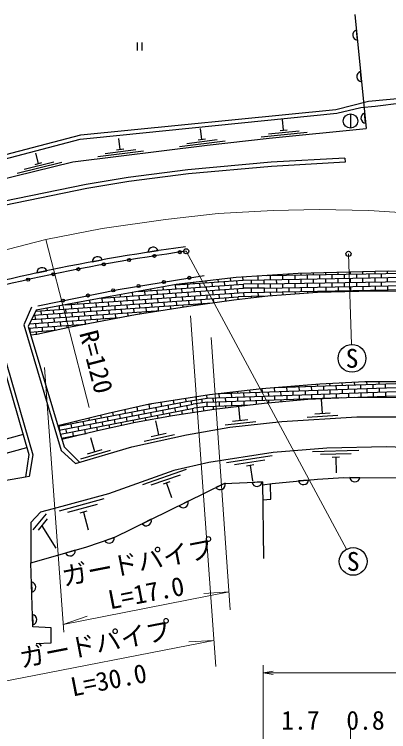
# Model space of a CAD drawing. Units: millimetres, scale not verified, with parts at other scales. Extents: x 40000 to 680000, y 20000 to 380000.
# Drawn here: x 182470 to 218886, y 250363 to 320160 of the extents above; entities that cross this region are included whole.
import ezdxf
from ezdxf.enums import TextEntityAlignment as Align

# ---------------------------------------------------------------- set-up
doc = ezdxf.new("R2010")
doc.units = ezdxf.units.MM
doc.header["$LTSCALE"] = 1000
doc.linetypes.add('CHAIN', pattern=[18.5, 12, -1.5, 3.5, -1.5])
for name, color, linetype, lineweight in [('M-BGD', 7, 'Continuous', 25), ('M-BGD-EXST', 7, 'Continuous', 25), ('M-BMK', 2, 'CHAIN', 13), ('M-STR-HTXT', 7, 'Continuous', 13)]:
    doc.layers.add(name, color=color, linetype=linetype, lineweight=lineweight)
doc.styles.add('ＭＳ ゴシック', font='')
doc.styles.get('ＭＳ ゴシック').set_extended_font_data('MS Gothic')

# ---------------------------------------------------------------- blocks, each defined once
blk = doc.blocks.new('open_arrow')
at = {"color": 0, "linetype": 'Continuous', "lineweight": -2}
blk.add_lwpolyline([(7.5, 1.25), (0, 0), (7.5, -1.25)], dxfattribs=at)

msp = doc.modelspace()

# ---------------------------------------------------------------- linework, layer by layer
at = {"layer": 'M-BGD'}
for p, q in [((215598, 320160), (216693, 309039)), ((215846, 317649), (215748, 318635)), ((194411, 317432), (194411, 316649)), ((194878, 317432), (194878, 316649)), ((216243, 313608), (216146, 314594)), ((208670, 308885), (208567, 309930)), ((215176, 310480), (215176, 309080)), ((216641, 309567), (216544, 310553)), ((200704, 307996), (200576, 309039)), ((206471, 308247), (210950, 308687)), ((207197, 308529), (210183, 308822)), ((208321, 308851), (209018, 308919)), ((192763, 307022), (192636, 308064)), ((198522, 307306), (202988, 307854)), ((199241, 307605), (202218, 307971)), ((200356, 307954), (201051, 308039)), ((184820, 305646), (184568, 306665)), ((190581, 306331), (195048, 306879)), ((191300, 306631), (194278, 306996)), ((192416, 306980), (193111, 307065)), ((182737, 304698), (187105, 305779)), ((183414, 305082), (186326, 305802)), ((184480, 305562), (185160, 305730)), ((214628, 306170), (214650, 305770)), ((195472, 297015), (196452, 297167)), ((190052, 296083), (191027, 296263)), ((184661, 294996), (185630, 295203)), ((204721, 294306), (204702, 294583)), ((206184, 294321), (206178, 294680)), ((206784, 294332), (224781, 294646)), ((207016, 294736), (223937, 295031)), ((207384, 294342), (207377, 294742)), ((207977, 294753), (207976, 294799)), ((208583, 294363), (208577, 294763)), ((209176, 294774), (209175, 294879)), ((209783, 294384), (209776, 294784)), ((210376, 294795), (210374, 294947)), ((210983, 294405), (210976, 294805)), ((211576, 294816), (211573, 294979)), ((212183, 294426), (212176, 294826)), ((212776, 294836), (212773, 295011)), ((213383, 294447), (213376, 294847)), ((213976, 294857), (213972, 295044)), ((214583, 294468), (214576, 294868)), ((215176, 294878), (215172, 295076)), ((215782, 294489), (215775, 294889)), ((216375, 294899), (216372, 295108)), ((216982, 294510), (216975, 294910)), ((217575, 294920), (217571, 295141)), ((218182, 294531), (218175, 294931)), ((218775, 294941), (218771, 295173)), ((194508, 293190), (204749, 293906)), ((198136, 293845), (204721, 294306)), ((198736, 293887), (198734, 293919)), ((199362, 293530), (199334, 293929)), ((199933, 293971), (199927, 294059)), ((200559, 293613), (200532, 294013)), ((201130, 294054), (201120, 294198)), ((201757, 293697), (201729, 294096)), ((202327, 294138), (202313, 294337)), ((202954, 293781), (202926, 294180)), ((203524, 294222), (203506, 294477)), ((204151, 293865), (204123, 294264)), ((204721, 294306), (206784, 294332)), ((206791, 293932), (204749, 293906)), ((204777, 293507), (204749, 293906)), ((205525, 294316), (205520, 293916)), ((206198, 293521), (206191, 293921)), ((206791, 293932), (206784, 294332)), ((206791, 293932), (224788, 294246)), ((206798, 293532), (224795, 293846)), ((207398, 293542), (207391, 293942)), ((207991, 293953), (207984, 294353)), ((208597, 293563), (208590, 293963)), ((209190, 293974), (209183, 294374)), ((209797, 293584), (209790, 293984)), ((210390, 293995), (210383, 294395)), ((210997, 293605), (210990, 294005)), ((211590, 294016), (211583, 294416)), ((212197, 293626), (212190, 294026)), ((212790, 294036), (212783, 294436)), ((213397, 293647), (213390, 294047)), ((213990, 294057), (213983, 294457)), ((214597, 293668), (214590, 294068)), ((215189, 294078), (215182, 294478)), ((215796, 293689), (215789, 294089)), ((216389, 294099), (216382, 294499)), ((216996, 293710), (216989, 294110)), ((217589, 294120), (217582, 294520)), ((218196, 293731), (218189, 294131)), ((218789, 294141), (218782, 294541)), ((190899, 292537), (204777, 293507)), ((194574, 293195), (194574, 293202)), ((195201, 292838), (195173, 293237)), ((195771, 293279), (195762, 293417)), ((196398, 292921), (196370, 293320)), ((196968, 293362), (196949, 293631)), ((197595, 293005), (197567, 293404)), ((198165, 293446), (198137, 293845)), ((198792, 293089), (198764, 293488)), ((199989, 293173), (199961, 293572)), ((200615, 292815), (200587, 293214)), ((201186, 293256), (201158, 293655)), ((201812, 292899), (201784, 293298)), ((202383, 293340), (202355, 293739)), ((203009, 292983), (202982, 293382)), ((203580, 293424), (203552, 293823)), ((204207, 293066), (204179, 293466)), ((206798, 293532), (204777, 293507)), ((205516, 293516), (205512, 293117)), ((206805, 293132), (206798, 293532)), ((206805, 293132), (224802, 293446)), ((208005, 293153), (207998, 293553)), ((208609, 292884), (208604, 293163)), ((209204, 293174), (209197, 293574)), ((209808, 292968), (209804, 293184)), ((210404, 293195), (210397, 293595)), ((211007, 293053), (211004, 293205)), ((211604, 293216), (211597, 293616)), ((212206, 293127), (212204, 293226)), ((212804, 293236), (212797, 293636)), ((213405, 293160), (213404, 293247)), ((214004, 293257), (213997, 293657)), ((214605, 293193), (214604, 293268)), ((215203, 293278), (215196, 293678)), ((215804, 293226), (215803, 293289)), ((216403, 293299), (216396, 293699)), ((217004, 293259), (217003, 293310)), ((217603, 293320), (217596, 293720)), ((218204, 293258), (218203, 293331)), ((218803, 293341), (218796, 293741)), ((184550, 291291), (204234, 292667)), ((187398, 291891), (204805, 293108)), ((191039, 292146), (191011, 292545)), ((191609, 292587), (191604, 292666)), ((192236, 292229), (192208, 292628)), ((192806, 292670), (192792, 292881)), ((193433, 292313), (193405, 292712)), ((194003, 292754), (193980, 293095)), ((194630, 292397), (194602, 292796)), ((195827, 292480), (195799, 292880)), ((196453, 292123), (196426, 292522)), ((197024, 292564), (196996, 292963)), ((197651, 292207), (197623, 292606)), ((198221, 292648), (198193, 293047)), ((198848, 292291), (198820, 292690)), ((199418, 292732), (199390, 293131)), ((200045, 292374), (200017, 292773)), ((201242, 292458), (201214, 292857)), ((201868, 292109), (201840, 292500)), ((202439, 292542), (202411, 292941)), ((203059, 292279), (203037, 292584)), ((203636, 292626), (203608, 293025)), ((206762, 292736), (204234, 292667)), ((204250, 292439), (204234, 292667)), ((204805, 293108), (206805, 293132)), ((204833, 292709), (204805, 293108)), ((205508, 292702), (205507, 292588)), ((206212, 292721), (206205, 293121)), ((207411, 292799), (207405, 293142)), ((184341, 290875), (201761, 292093)), ((186877, 291454), (186853, 291791)), ((187447, 291895), (187447, 291900)), ((188074, 291537), (188046, 291936)), ((188645, 291978), (188635, 292119)), ((189271, 291621), (189243, 292020)), ((189842, 292062), (189822, 292338)), ((190468, 291705), (190440, 292104)), ((191665, 291788), (191637, 292188)), ((192292, 291431), (192264, 291830)), ((192862, 291872), (192834, 292271)), ((193489, 291515), (193461, 291914)), ((194059, 291956), (194031, 292355)), ((194686, 291599), (194658, 291998)), ((195256, 292040), (195228, 292439)), ((195883, 291682), (195855, 292081)), ((197080, 291766), (197052, 292165)), ((197701, 291492), (197678, 291808)), ((198277, 291850), (198249, 292249)), ((198891, 291677), (198875, 291892)), ((199474, 291933), (199446, 292333)), ((200081, 291854), (200073, 291975)), ((200671, 292017), (200643, 292416)), ((201272, 292024), (201270, 292059)), ((184133, 290460), (196727, 291340)), ((185109, 290929), (185081, 291328)), ((185680, 291370), (185666, 291572)), ((186306, 291013), (186278, 291412)), ((186933, 290655), (186905, 291055)), ((187503, 291096), (187475, 291495)), ((188130, 290739), (188102, 291138)), ((188700, 291180), (188672, 291579)), ((189327, 290823), (189299, 291222)), ((189897, 291264), (189870, 291663)), ((190524, 290907), (190496, 291306)), ((191094, 291348), (191067, 291747)), ((191721, 290990), (191693, 291389)), ((192918, 291074), (192890, 291473)), ((193537, 290819), (193517, 291116)), ((194115, 291158), (194087, 291557)), ((194726, 291029), (194714, 291200)), ((195312, 291241), (195284, 291640)), ((195916, 291214), (195911, 291283)), ((196509, 291325), (196481, 291724)), ((183924, 290044), (192689, 290657)), ((184538, 290488), (184511, 290887)), ((185165, 290131), (185137, 290530)), ((185736, 290572), (185708, 290971)), ((186362, 290215), (186334, 290614)), ((187559, 290298), (187531, 290697)), ((188756, 290382), (188728, 290781)), ((189383, 290025), (189355, 290424)), ((189953, 290466), (189925, 290865)), ((190570, 290252), (190552, 290508)), ((191150, 290549), (191122, 290948)), ((191757, 290479), (191749, 290591)), ((192347, 290633), (192319, 291032)), ((183848, 289638), (189377, 290024)), ((183968, 290047), (183963, 290121)), ((184594, 289690), (184566, 290089)), ((185221, 289333), (185193, 289732)), ((185791, 289774), (185763, 290173)), ((186418, 289416), (186390, 289815)), ((186988, 289857), (186961, 290256)), ((187603, 289676), (187587, 289899)), ((188186, 289941), (188158, 290340)), ((188789, 289912), (188784, 289983)), ((183966, 289245), (186418, 289416)), ((184024, 289249), (183996, 289648)), ((184640, 289031), (184622, 289291)), ((185825, 289287), (185819, 289375)), ((207892, 283841), (223700, 284393)), ((211983, 283984), (211977, 284166)), ((213182, 284026), (213175, 284230)), ((214381, 284068), (214374, 284288)), ((214995, 283689), (214981, 284089)), ((215581, 284110), (215572, 284346)), ((216194, 283731), (216180, 284131)), ((216780, 284152), (216771, 284393)), ((217394, 283773), (217380, 284173)), ((217979, 284194), (217972, 284393)), ((218593, 283815), (218579, 284215)), ((201217, 282808), (223404, 283582)), ((202558, 283255), (222790, 283961)), ((204202, 283312), (204197, 283452)), ((205401, 283354), (205392, 283596)), ((206600, 283396), (206588, 283738)), ((207214, 283017), (207200, 283417)), ((207799, 283438), (207786, 283833)), ((208385, 283859), (208384, 283880)), ((208413, 283059), (208399, 283459)), ((208999, 283480), (208985, 283879)), ((209584, 283900), (209582, 283975)), ((209612, 283101), (209598, 283501)), ((210198, 283522), (210184, 283921)), ((210784, 283942), (210779, 284071)), ((210811, 283143), (210798, 283543)), ((211397, 283563), (211383, 283963)), ((212011, 283185), (211997, 283584)), ((212596, 283605), (212582, 284005)), ((213210, 283226), (213196, 283626)), ((213796, 283647), (213782, 284047)), ((214409, 283268), (214395, 283668)), ((215609, 283310), (215595, 283710)), ((216808, 283352), (216794, 283752)), ((218007, 283394), (217993, 283794)), ((218621, 283015), (218607, 283415)), ((199190, 282504), (199139, 282766)), ((199190, 282504), (201217, 282808)), ((200134, 282919), (200164, 282650)), ((200677, 282730), (200750, 282357)), ((201217, 282808), (201208, 283084)), ((201231, 282408), (214284, 282864)), ((201831, 282429), (201817, 282829)), ((202417, 282850), (202403, 283236)), ((203030, 282471), (203016, 282870)), ((203616, 282891), (203602, 283291)), ((204229, 282513), (204216, 282912)), ((204815, 282933), (204801, 283333)), ((205429, 282554), (205415, 282954)), ((206014, 282975), (206000, 283375)), ((206628, 282596), (206614, 282996)), ((207827, 282638), (207813, 283038)), ((209027, 282680), (209013, 283080)), ((209630, 282584), (209626, 282701)), ((210226, 282722), (210212, 283122)), ((210827, 282691), (210825, 282743)), ((211425, 282764), (211411, 283164)), ((212026, 282756), (212025, 282785)), ((212441, 281337), (212357, 282684)), ((212624, 282806), (212610, 283206)), ((213224, 282813), (213224, 282827)), ((213824, 282848), (213810, 283247)), ((215023, 282899), (215009, 283289)), ((215887, 282920), (224017, 283204)), ((216222, 282931), (216208, 283331)), ((216823, 282913), (216822, 282952)), ((217421, 282973), (217407, 283373)), ((218024, 282904), (218021, 282994)), ((186717, 280080), (199190, 282504)), ((186832, 279695), (199855, 282226)), ((195428, 282181), (195800, 282253)), ((195656, 281818), (195580, 282210)), ((196834, 282047), (196765, 282401)), ((197499, 281768), (197423, 282161)), ((198012, 282276), (197952, 282584)), ((198677, 281997), (198601, 282390)), ((199343, 281719), (199266, 282112)), ((199637, 282571), (199710, 282198)), ((201231, 282408), (199855, 282226)), ((201245, 282008), (199932, 281834)), ((200205, 282272), (200248, 281876)), ((201245, 282008), (201231, 282408)), ((201245, 282008), (205345, 282151)), ((201856, 281720), (201845, 282029)), ((202445, 282050), (202431, 282450)), ((203051, 281869), (203044, 282071)), ((203644, 282092), (203630, 282492)), ((204247, 282016), (204243, 282113)), ((204447, 280653), (204301, 281996)), ((204843, 282134), (204829, 282533)), ((206040, 282237), (206028, 282575)), ((207236, 282369), (207228, 282617)), ((208433, 282476), (208427, 282659)), ((186948, 279310), (199932, 281834)), ((192122, 281131), (192066, 281419)), ((193300, 281360), (193237, 281684)), ((193966, 281081), (193889, 281474)), ((194478, 281589), (194408, 281950)), ((195144, 281310), (195067, 281703)), ((195809, 281032), (195733, 281425)), ((196321, 281539), (196245, 281932)), ((196987, 281261), (196910, 281654)), ((197635, 281071), (197576, 281376)), ((198165, 281490), (198088, 281883)), ((198821, 281257), (198754, 281605)), ((199786, 281805), (199846, 281413)), ((200826, 281964), (200886, 281572)), ((211692, 281290), (213189, 281383)), ((189766, 280673), (189730, 280861)), ((190432, 280394), (190355, 280787)), ((190944, 280902), (190897, 281143)), ((191610, 280623), (191533, 281016)), ((192275, 280345), (192199, 280738)), ((192788, 280852), (192711, 281245)), ((193453, 280574), (193377, 280967)), ((194088, 280451), (194042, 280689)), ((194631, 280803), (194555, 281196)), ((195269, 280664), (195220, 280918)), ((196520, 279231), (196221, 280599)), ((196452, 280867), (196398, 281147)), ((203702, 280572), (205193, 280734)), ((210960, 280974), (213955, 281160)), ((186898, 279708), (186822, 280100)), ((187411, 280215), (187395, 280296)), ((188076, 279937), (187999, 280329)), ((188588, 280444), (188562, 280579)), ((188741, 279658), (188665, 280051)), ((189254, 280166), (189177, 280558)), ((189919, 279887), (189843, 280280)), ((190575, 279658), (190508, 280002)), ((191097, 280116), (191021, 280509)), ((191746, 279922), (191686, 280231)), ((192917, 280187), (192864, 280460)), ((202985, 280223), (205968, 280547)), ((187026, 279050), (186974, 279315)), ((187063, 278925), (189442, 279387)), ((187563, 279429), (187487, 279822)), ((188228, 279151), (188152, 279544)), ((188823, 279239), (188817, 279266)), ((189406, 279380), (189330, 279773)), ((195114, 278638), (198045, 279277)), ((195787, 279071), (197253, 279391)), ((187655, 278959), (187640, 279037)), ((190305, 277605), (189908, 278948)), ((189586, 277393), (191024, 277818)), ((188946, 276911), (191823, 277763)), ((207546, 277200), (203100, 276505)), ((215987, 277706), (211489, 277600)), ((215245, 277388), (212246, 277317)), ((206851, 276788), (203887, 276324)), ((214102, 277061), (213402, 277045)), ((213752, 277053), (213788, 275553)), ((199195, 275869), (194952, 274369)), ((205761, 276314), (205070, 276206)), ((205415, 276260), (205647, 274778)), ((198588, 275336), (195760, 274336)), ((216093, 275073), (215102, 275077)), ((197604, 274670), (196944, 274436)), ((197274, 274553), (197774, 273139)), ((202974, 274542), (202084, 274107)), ((206586, 274657), (205596, 274614)), ((206611, 274658), (206714, 267220)), ((211101, 274849), (210114, 274758)), ((191164, 273011), (186823, 271824)), ((190535, 272466), (187641, 271675)), ((199381, 272785), (198491, 272349)), ((184310, 269994), (185600, 271572)), ((189521, 271815), (188846, 271631)), ((189183, 271723), (189658, 269987)), ((184808, 269957), (185680, 271081)), ((195787, 271027), (194897, 270592)), ((185150, 270398), (186497, 268218)), ((192194, 269269), (191259, 268944)), ((188398, 268013), (187445, 267741)), ((184135, 264927), (184167, 263937)), ((184237, 261757), (184269, 260767))]:
    msp.add_line(p, q, dxfattribs=at)
for points in [[(85498, 293238), (87191, 291550), (87914, 290927), (89160, 290436), (92619, 289640), (96114, 289078), (100292, 288697), (104610, 288597), (109783, 288616), (112492, 288636), (112522, 289825), (116539, 290171), (120928, 290638), (126068, 291207), (131271, 291825), (131750, 291050), (154273, 295219), (156386, 297186), (175208, 302265), (176895, 305294), (188947, 308429), (213745, 310910), (216916, 311710), (220774, 312082)], [(141708, 292392), (149425, 293917), (154564, 294890), (156561, 296842), (167761, 299841), (175471, 302001), (177122, 304947), (188880, 307999), (190178, 308133), (213855, 310534), (216190, 311095), (217567, 311232), (220120, 311563), (220844, 311660)], [(175984, 302917), (176769, 303004), (188154, 305822), (201232, 307426), (207252, 308113), (216693, 309039)], [(214628, 306170), (207461, 305761), (199359, 305044), (193542, 304280), (189444, 303609), (181381, 301950), (174268, 300204), (167902, 298422), (163125, 296995)], [(214650, 305770), (207490, 305362), (199403, 304646), (193600, 303884), (189517, 303215), (181469, 301559), (174369, 299817), (168013, 298038), (163239, 296612)], [(316660, 275156), (311557, 276116), (306462, 276995), (279494, 283725), (249457, 291324), (242823, 292682), (237156, 293692), (232871, 294281), (229649, 294751), (226404, 294962), (218823, 295175), (210090, 294939), (204047, 294540), (198206, 293858), (191433, 292635), (184592, 291373)], [(184742, 291803), (192578, 293399), (200936, 294760)], [(184045, 288983), (184670, 289033), (187931, 289748), (194247, 290955), (199408, 291757), (203838, 292390), (207125, 292779), (211976, 293121), (217308, 293267), (224927, 293194), (228929, 293097), (234455, 292416), (238959, 291735), (245639, 290201), (250726, 289057), (291911, 278749), (305022, 275549), (317498, 273267), (317420, 272712), (321687, 271566), (328542, 270978), (336052, 269073)], [(184143, 291666), (183380, 289940), (187020, 277705), (188425, 276465)], [(184592, 291373), (183800, 289798), (187313, 278093), (188810, 276579)], [(179706, 290186), (180853, 288988), (184255, 277300), (183896, 275192), (183539, 275141)], [(180743, 288130), (183877, 277332), (183539, 275141), (179976, 274502), (176211, 273728), (174333, 273193)], [(326089, 259657), (318628, 263015), (245985, 281360), (243441, 281851), (235883, 283122), (230835, 283876), (227068, 284229), (224030, 284393), (216558, 284393), (212178, 284182), (206545, 283734), (201459, 283123), (195635, 282228), (191586, 281310), (186702, 280129)], [(187093, 278825), (190572, 279658), (194264, 280491), (197860, 281110), (201909, 281729), (206777, 282327), (211016, 282708), (215518, 282922), (221840, 282875), (227128, 282495), (232410, 281977), (236625, 281424), (242913, 280349), (244547, 280082), (255259, 277334), (289680, 268784), (313241, 262893), (318711, 261361), (326089, 259657)], [(188425, 276465), (193907, 278088), (199210, 279245), (203421, 279999), (208496, 280550), (215780, 281003), (221927, 280985), (230777, 280524), (232734, 280302), (244984, 278111), (254737, 275838), (267921, 272365), (314095, 260733)], [(183312, 279280), (153293, 271002), (153608, 269859), (175610, 275947), (178889, 277801)], [(179245, 276677), (180698, 277215), (183679, 278014)], [(245333, 271874), (244937, 274286), (237923, 275969), (229787, 277414), (224541, 277841), (218673, 278069), (212866, 277932), (207660, 277521), (201376, 276539), (197997, 275763), (191623, 273510), (186260, 272043), (184999, 271723), (184083, 270729), (184075, 266781)], [(206615, 274380), (207557, 274525), (211973, 274928), (214538, 275079), (220448, 275055), (224888, 274839), (231426, 274366), (238625, 273461), (245333, 271874)], [(184075, 266781), (189425, 268306), (192193, 269269), (202875, 274494), (206611, 274658)], [(206635, 272936), (207420, 272978), (207399, 274418)], [(184602, 258953), (186067, 258994), (186067, 260478), (184276, 260559), (184075, 266781)]]:
    msp.add_lwpolyline(points, dxfattribs=at)
for centre, radius in [((215176, 309780), 700), ((196095, 296656), 150), ((198568, 297021), 150), ((191163, 295829), 150), ((193626, 296259), 150), ((188706, 295368), 150), ((186256, 294874), 150), ((199491, 294524), 150), ((183812, 294349), 150), ((194555, 293721), 150), ((197023, 294123), 150), ((192091, 293300), 150), ((187192, 292302), 150), ((189642, 292801), 150)]:
    msp.add_circle(centre, radius, dxfattribs=at)
for centre, radius, start, end in [((215894, 318152), 505, 106.79141, 264.4496), ((216292, 314111), 505, 106.79141, 264.4496), ((216690, 310069), 505, 106.79141, 264.4496), ((225273, 107487), 191856, 97.83276, 107.00026), ((195977, 296994), 505, 19.95859, 177.61678), ((225273, 107487), 191406, 97.83276, 107.00026), ((190557, 296077), 505, 21.6011, 179.25929), ((185166, 295004), 505, 23.24362, 180.90181), ((215598, 275172), 505, 190.93519, 348.59338), ((202486, 274413), 505, 217.2382, 14.89639), ((206087, 274733), 505, 193.68682, 351.34501), ((210599, 274901), 505, 196.38904, 354.04723), ((198893, 272655), 505, 217.2382, 14.89639), ((195299, 270897), 505, 217.2382, 14.89639), ((191694, 269199), 505, 210.35706, 8.01525), ((187895, 267971), 505, 207.07422, 4.73241), ((184053, 264429), 505, 283.02458, 80.68277), ((184156, 261259), 505, 283.02458, 80.68277)]:
    msp.add_arc(centre, radius, start, end, dxfattribs=at)
at = {"layer": 'M-BGD-EXST'}
for centre, radius in [((199187, 297107), 250), ((214979, 296852), 250), ((215323, 286688), 1350), ((215434, 266924), 1350)]:
    msp.add_circle(centre, radius, dxfattribs=at)
at = {"layer": 'M-BMK'}
msp.add_lwpolyline([(143321, 287723), (152209, 289918), (157634, 291261), (162518, 292423), (169671, 294506), (177799, 296271), (185530, 298243), (191000, 299323), (197170, 300196), (202293, 300778), (207649, 301069), (212119, 301159), (216964, 301069), (220907, 300825), (225485, 300387), (229493, 299873), (233673, 299116), (267348, 291172), (318869, 279090), (322381, 278195), (325202, 277560), (329035, 276765), (333466, 276096)], dxfattribs=at)
at = {"layer": 'M-STR-HTXT'}
for p, q in [((185530, 298243), (189735, 281919)), ((199187, 297107), (214795, 268113)), ((214979, 296852), (215278, 288038)), ((199609, 290826), (202071, 256702)), ((201609, 288718), (203480, 262206)), ((185400, 285802), (187276, 260036)), ((187220, 260802), (203356, 263953)), ((203356, 263953), (200905, 263822)), ((187220, 260802), (189541, 261603)), ((172386, 253496), (201889, 259227)), ((201889, 259227), (199437, 259098)), ((206664, 240265), (206664, 256837)), ((206664, 256087), (253164, 256087)), ((215164, 241515), (215164, 250784))]:
    msp.add_line(p, q, dxfattribs=at)

# ---------------------------------------------------------------- block references
at = {"layer": 'M-STR-HTXT', "xscale": 133, "yscale": 133}
msp.add_blockref('open_arrow', (206664, 256087), dxfattribs=at)

# ---------------------------------------------------------------- texts
at = {"layer": 'M-BGD-EXST', "style": 'ＭＳ ゴシック'}
for p in [(215323, 286688), (215434, 266924)]:
    msp.add_text('S', height=1833, dxfattribs=at).set_placement(p, align=Align.MIDDLE_CENTER)
at = {"layer": 'M-STR-HTXT', "style": 'ＭＳ ゴシック'}
for s, rotation, p in [('R=120', 284.447, (189023, 285987)), ('ガードパイプ', 11.051, (194758, 265428)), ('L=17.0', 11.051, (195569, 262435)), ('ガードパイプ', 10.993, (190632, 257475)), ('L=30.0', 10.993, (191922, 253955))]:
    msp.add_text(s, height=1833, rotation=rotation, dxfattribs=at).set_placement(p, align=Align.BOTTOM_CENTER)
for s, p in [('1.7', (210301, 251472)), ('0.8', (216632, 251472))]:
    msp.add_text(s, height=1833, dxfattribs=at).set_placement(p, align=Align.MIDDLE_CENTER)

doc.saveas('drawing.dxf')
